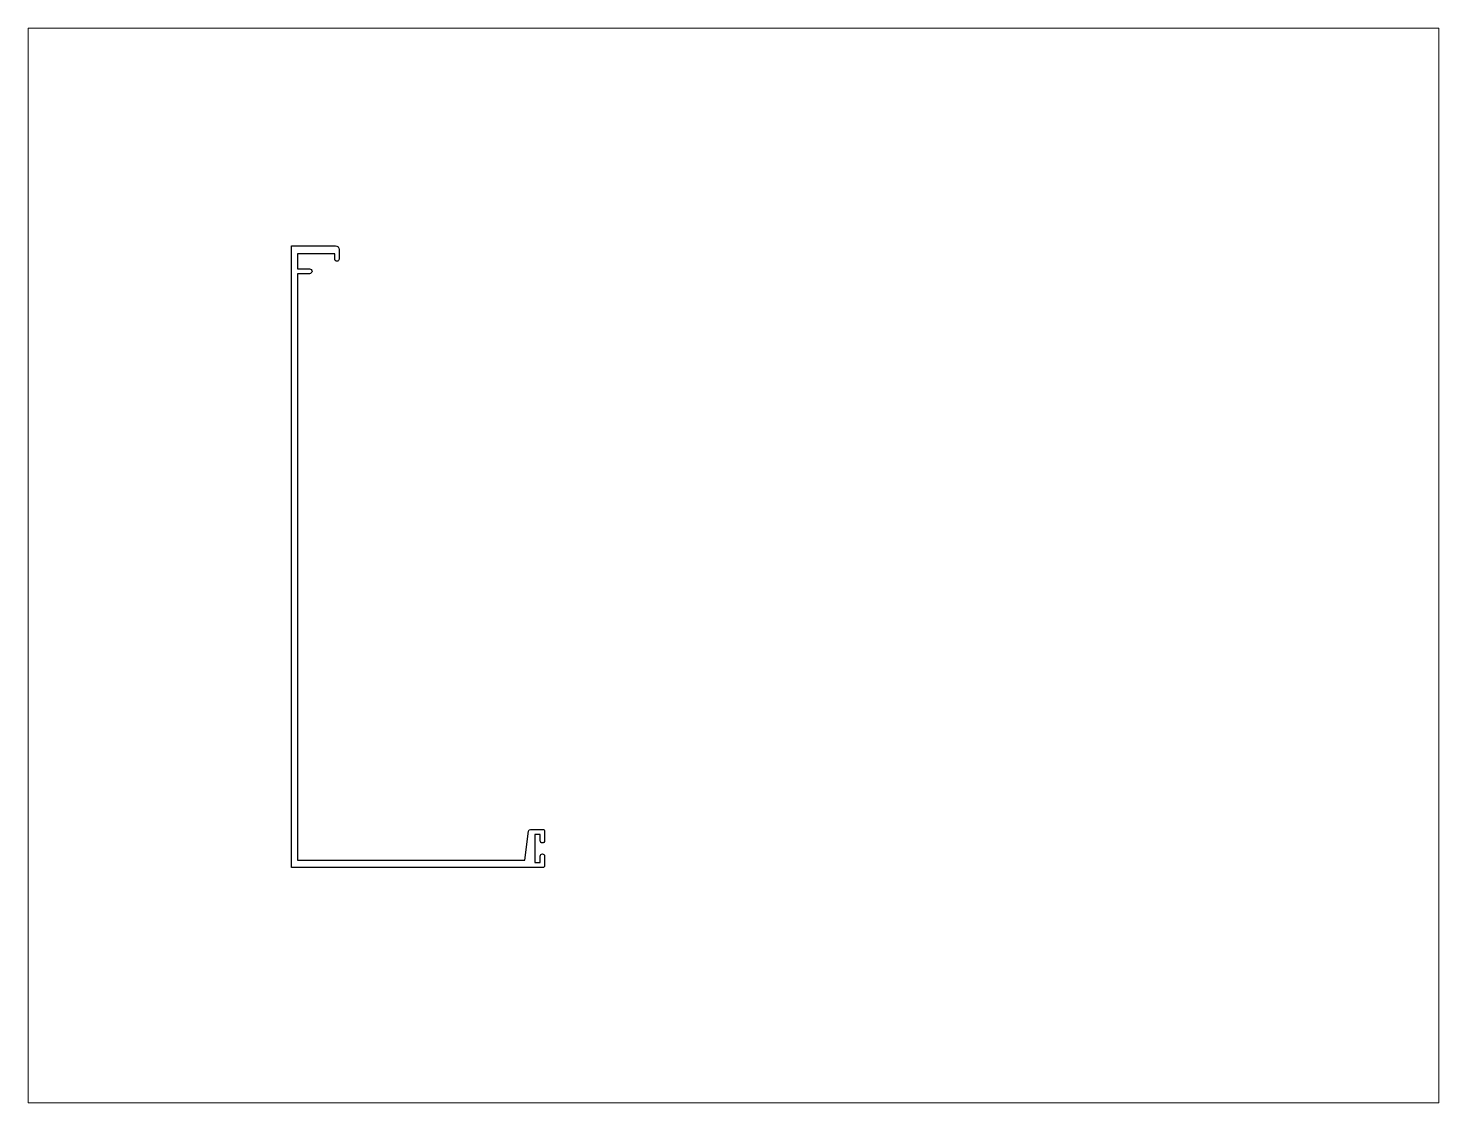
# Paper-space layout 'Layout1' of a CAD drawing. Extents: x 27 to 240, y 20 to 183.
# The model-space entities are those that its viewports show. They can reach past a viewport. Long polylines and large blocks are cut down to what shows.
import ezdxf

# ---------------------------------------------------------------- set-up
doc = ezdxf.new("R2010")
doc.units = 0
doc.header["$LTSCALE"] = 15
doc.layers.get('0').update_dxf_attribs({"linetype": 'CONTINUOUS'})

msp = doc.modelspace()

# ---------------------------------------------------------------- linework, layer by layer
at = {"ltscale": 0.05}
msp.add_lwpolyline([(138.25, 54.41), (138.25, 54.41, -0.414214), (137.65, 55.01), (137.65, 56.71), (136.15, 56.71), (136.15, 49.11), (137.65, 49.11), (137.65, 50.81, -0.414214), (138.25, 51.41), (138.25, 51.41, -0.414214), (138.85, 50.81), (138.85, 48.21, -0.414214), (138.35, 47.71), (69.65, 47.71), (69.65, 217.71), (81.65, 217.71, -0.414214), (82.65, 216.71), (82.65, 214.11, -0.414214), (82.05, 213.51), (82.05, 213.51, -0.414214), (81.45, 214.11), (81.45, 215.51), (71.25, 215.51), (71.25, 211.41), (74.6, 211.41, -0.414214), (75.25, 210.76), (75.25, 210.76, -0.414214), (74.6, 210.11), (71.25, 210.11), (71.25, 49.71), (133.42, 49.71), (134.49, 57.68, -0.375543), (134.98, 58.11), (138.35, 58.11, -0.414214), (138.85, 57.61), (138.85, 55.01, -0.414214)], format="xyb", close=True, dxfattribs=at)

psp = doc.layouts.get("Layout1")

# ---------------------------------------------------------------- viewports
at = {"layer": '0', "color": 0, "linetype": 'BYBLOCK', "ltscale": 0.05}
psp.add_viewport(center=(133.35, 101.6), size=(213.36, 162.56), view_center_point=(190.51, 130.3), view_height=293.8955, dxfattribs=at)

doc.saveas('drawing.dxf')
